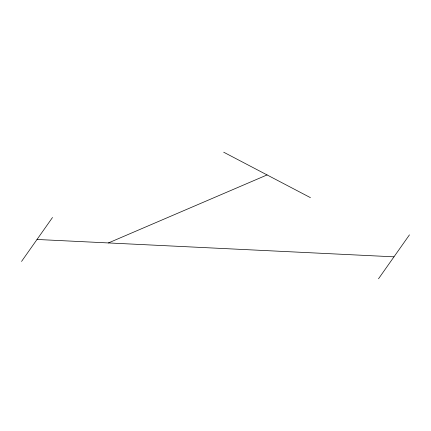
<?xml version="1.0" encoding="UTF-8"?>
<svg xmlns="http://www.w3.org/2000/svg" width="431" height="431" viewBox="0 0 431 431"><rect width="100%" height="100%" fill="white"/><g stroke="black" fill="none" stroke-linecap="round" stroke-linejoin="round"><path stroke-width="0.65" d="M21.55 261.428L52.496 217.499M378.504 278.792L409.45 234.863M108.413 242.939L267.075 174.932M37.023 239.464L393.977 256.828M223.7 152.208L310.449 197.651"/></g></svg>
